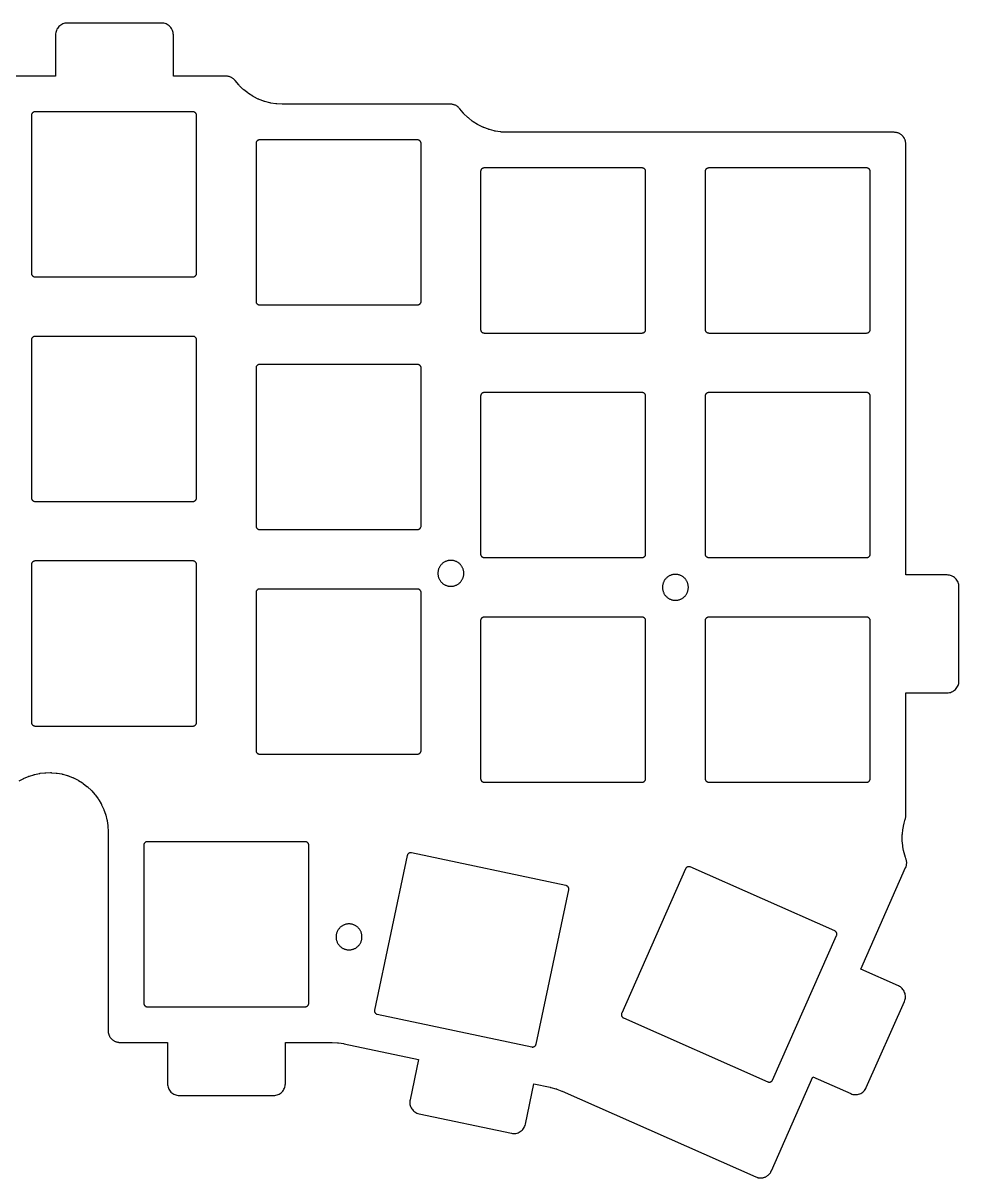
# Model space of a CAD drawing. Header units: millimetres. Extents: x 7 to 150, y -129 to -31.
# Drawn here: x 70.8 to 150.2, y -129.1 to -31.2 of the extents above; entities that cross this region are included whole.
import ezdxf

# ---------------------------------------------------------------- set-up
doc = ezdxf.new("R2010")
doc.units = ezdxf.units.MM
for name, color, linetype in [('OUTLINE', 1, 'Continuous'), ('STANDOFFS', 3, 'Continuous'), ('SWITCHES', 2, 'Continuous')]:
    doc.layers.add(name, color=color, linetype=linetype)

msp = doc.modelspace()

# ---------------------------------------------------------------- linework, layer by layer
at = {"layer": 'OUTLINE'}
msp.add_lwpolyline([(70.513, -95.465), (70.859, -95.278), (70.893, -95.26), (70.902, -95.256), (70.937, -95.24), (71.3, -95.087), (71.336, -95.073), (71.344, -95.069), (71.381, -95.057), (71.757, -94.939), (71.794, -94.929), (71.803, -94.926), (71.84, -94.917), (72.226, -94.836), (72.264, -94.829), (72.273, -94.828), (72.311, -94.823), (72.703, -94.779), (72.741, -94.775), (72.751, -94.775), (72.789, -94.773), (73.183, -94.767), (73.221, -94.768), (73.231, -94.768), (73.269, -94.77), (73.662, -94.802), (73.7, -94.806), (73.71, -94.807), (73.748, -94.813), (74.135, -94.882), (74.173, -94.89), (74.182, -94.892), (74.22, -94.902), (74.599, -95.008), (74.636, -95.019), (74.645, -95.022), (74.681, -95.035), (75.048, -95.177), (75.084, -95.192), (75.093, -95.196), (75.127, -95.212), (75.479, -95.389), (75.513, -95.407), (75.522, -95.412), (75.555, -95.431), (75.888, -95.641), (75.92, -95.662), (75.928, -95.668), (75.959, -95.691), (76.271, -95.931), (76.301, -95.956), (76.308, -95.962), (76.337, -95.987), (76.624, -96.257), (76.651, -96.284), (76.658, -96.291), (76.684, -96.319), (76.944, -96.615), (76.969, -96.645), (76.975, -96.652), (76.998, -96.683), (77.228, -97.002), (77.25, -97.034), (77.255, -97.042), (77.275, -97.075), (77.474, -97.415), (77.493, -97.448), (77.497, -97.457), (77.514, -97.491), (77.679, -97.849), (77.695, -97.884), (77.698, -97.893), (77.712, -97.929), (77.842, -98.301), (77.854, -98.338), (77.856, -98.347), (77.866, -98.384), (77.96, -98.766), (77.968, -98.804), (77.97, -98.813), (77.977, -98.851), (78.033, -99.241), (78.038, -99.279), (78.039, -99.289), (78.041, -99.327), (78.061, -99.742), (78.062, -99.761), (78.062, -99.766), (78.062, -99.785), (78.062, -116.64), (78.063, -116.66), (78.066, -116.728), (78.07, -116.767), (78.079, -116.826), (78.086, -116.864), (78.101, -116.921), (78.112, -116.959), (78.132, -117.014), (78.147, -117.05), (78.172, -117.104), (78.191, -117.138), (78.221, -117.189), (78.243, -117.221), (78.278, -117.269), (78.303, -117.299), (78.342, -117.343), (78.37, -117.37), (78.414, -117.41), (78.444, -117.435), (78.491, -117.47), (78.524, -117.492), (78.574, -117.522), (78.609, -117.54), (78.662, -117.565), (78.698, -117.58), (78.754, -117.6), (78.791, -117.612), (78.848, -117.626), (78.887, -117.634), (78.945, -117.642), (78.984, -117.646), (79.053, -117.65), (79.072, -117.65), (83.1, -117.65), (83.1, -121.15), (83.105, -121.248), (83.119, -121.345), (83.143, -121.44), (83.176, -121.533), (83.218, -121.621), (83.269, -121.706), (83.327, -121.784), (83.393, -121.857), (83.466, -121.923), (83.544, -121.981), (83.629, -122.032), (83.717, -122.074), (83.81, -122.107), (83.905, -122.131), (84.002, -122.145), (84.1, -122.15), (92.1, -122.15), (92.198, -122.145), (92.295, -122.131), (92.39, -122.107), (92.483, -122.074), (92.571, -122.032), (92.656, -121.981), (92.734, -121.923), (92.807, -121.857), (92.873, -121.784), (92.931, -121.706), (92.982, -121.621), (93.024, -121.533), (93.057, -121.44), (93.081, -121.345), (93.095, -121.248), (93.1, -121.15), (93.1, -117.65), (97.014, -117.65), (97.035, -117.65), (97.04, -117.65), (97.061, -117.651), (97.511, -117.675), (97.552, -117.678), (97.562, -117.679), (97.604, -117.684), (98.049, -117.755), (98.069, -117.758), (98.074, -117.759), (98.095, -117.763), (104.398, -119.096), (103.674, -122.52), (103.658, -122.617), (103.652, -122.715), (103.656, -122.813), (103.669, -122.91), (103.692, -123.006), (103.724, -123.099), (103.765, -123.188), (103.814, -123.273), (103.871, -123.352), (103.936, -123.426), (104.008, -123.492), (104.087, -123.552), (104.17, -123.603), (104.258, -123.646), (104.35, -123.68), (104.445, -123.705), (112.272, -125.361), (112.369, -125.376), (112.467, -125.382), (112.565, -125.378), (112.662, -125.365), (112.758, -125.343), (112.851, -125.311), (112.94, -125.27), (113.025, -125.22), (113.104, -125.163), (113.178, -125.098), (113.244, -125.026), (113.304, -124.948), (113.355, -124.864), (113.398, -124.776), (113.432, -124.684), (113.457, -124.589), (114.181, -121.165), (115.561, -121.457), (115.582, -121.461), (115.587, -121.462), (115.607, -121.467), (116.042, -121.583), (116.082, -121.595), (116.092, -121.598), (116.131, -121.612), (116.552, -121.773), (116.571, -121.781), (116.576, -121.783), (116.595, -121.791), (133.001, -129.054), (133.019, -129.061), (133.083, -129.086), (133.12, -129.098), (133.177, -129.114), (133.215, -129.123), (133.273, -129.133), (133.312, -129.137), (133.371, -129.142), (133.41, -129.143), (133.469, -129.141), (133.508, -129.138), (133.567, -129.131), (133.605, -129.124), (133.663, -129.111), (133.701, -129.101), (133.756, -129.082), (133.793, -129.068), (133.847, -129.044), (133.882, -129.027), (133.933, -128.998), (133.966, -128.977), (134.014, -128.943), (134.045, -128.919), (134.09, -128.88), (134.118, -128.853), (134.159, -128.811), (134.184, -128.781), (134.221, -128.734), (134.243, -128.702), (134.275, -128.653), (134.294, -128.618), (134.325, -128.557), (134.333, -128.539), (137.858, -120.577), (141.059, -121.994), (141.15, -122.029), (141.245, -122.055), (141.341, -122.072), (141.439, -122.079), (141.537, -122.077), (141.635, -122.065), (141.731, -122.043), (141.824, -122.012), (141.913, -121.973), (141.999, -121.924), (142.079, -121.868), (142.153, -121.804), (142.221, -121.732), (142.281, -121.655), (142.334, -121.572), (142.378, -121.484), (145.616, -114.169), (145.652, -114.078), (145.678, -113.983), (145.695, -113.886), (145.702, -113.789), (145.699, -113.69), (145.687, -113.593), (145.666, -113.497), (145.635, -113.404), (145.595, -113.314), (145.547, -113.229), (145.49, -113.149), (145.426, -113.075), (145.355, -113.007), (145.277, -112.947), (145.194, -112.894), (145.107, -112.85), (141.906, -111.433), (145.719, -102.821), (145.727, -102.803), (145.751, -102.739), (145.764, -102.701), (145.779, -102.644), (145.788, -102.606), (145.798, -102.548), (145.803, -102.509), (145.807, -102.45), (145.808, -102.411), (145.807, -102.352), (145.804, -102.313), (145.796, -102.254), (145.789, -102.215), (145.776, -102.158), (145.766, -102.12), (145.744, -102.055), (145.738, -102.036), (145.701, -101.941), (145.688, -101.905), (145.685, -101.896), (145.674, -101.86), (145.568, -101.485), (145.558, -101.448), (145.556, -101.439), (145.548, -101.401), (145.479, -101.018), (145.473, -100.98), (145.472, -100.971), (145.467, -100.933), (145.434, -100.544), (145.432, -100.506), (145.432, -100.497), (145.431, -100.459), (145.435, -100.069), (145.437, -100.031), (145.437, -100.021), (145.44, -99.983), (145.481, -99.596), (145.486, -99.558), (145.488, -99.549), (145.495, -99.511), (145.572, -99.129), (145.581, -99.092), (145.583, -99.083), (145.593, -99.046), (145.691, -98.726), (145.696, -98.707), (145.713, -98.64), (145.721, -98.601), (145.73, -98.542), (145.734, -98.503), (145.737, -98.434), (145.738, -98.415), (145.738, -88), (149.238, -88), (149.336, -87.995), (149.433, -87.981), (149.528, -87.957), (149.62, -87.924), (149.709, -87.882), (149.793, -87.831), (149.872, -87.773), (149.945, -87.707), (150.011, -87.634), (150.069, -87.556), (150.119, -87.471), (150.161, -87.383), (150.194, -87.29), (150.218, -87.195), (150.233, -87.098), (150.238, -87), (150.238, -79), (150.233, -78.902), (150.218, -78.805), (150.194, -78.71), (150.161, -78.617), (150.119, -78.529), (150.069, -78.444), (150.011, -78.366), (149.945, -78.293), (149.872, -78.227), (149.793, -78.169), (149.709, -78.118), (149.62, -78.076), (149.528, -78.043), (149.433, -78.019), (149.336, -78.005), (149.238, -78), (145.738, -78), (145.738, -41.46), (145.737, -41.44), (145.734, -41.372), (145.73, -41.333), (145.721, -41.274), (145.714, -41.236), (145.699, -41.179), (145.688, -41.141), (145.668, -41.086), (145.653, -41.05), (145.628, -40.996), (145.609, -40.962), (145.579, -40.911), (145.557, -40.879), (145.522, -40.831), (145.497, -40.801), (145.458, -40.757), (145.43, -40.73), (145.386, -40.69), (145.356, -40.665), (145.309, -40.63), (145.276, -40.608), (145.226, -40.578), (145.191, -40.56), (145.138, -40.535), (145.102, -40.52), (145.046, -40.5), (145.009, -40.488), (144.952, -40.474), (144.913, -40.466), (144.855, -40.458), (144.816, -40.454), (144.747, -40.45), (144.728, -40.45), (111.913, -40.45), (111.893, -40.45), (111.888, -40.45), (111.867, -40.449), (111.422, -40.426), (111.381, -40.423), (111.371, -40.422), (111.33, -40.416), (110.913, -40.351), (110.872, -40.344), (110.862, -40.342), (110.822, -40.332), (110.413, -40.225), (110.374, -40.213), (110.364, -40.21), (110.325, -40.196), (109.93, -40.047), (109.892, -40.032), (109.882, -40.028), (109.845, -40.01), (109.467, -39.821), (109.431, -39.802), (109.422, -39.797), (109.387, -39.776), (109.03, -39.549), (108.996, -39.526), (108.988, -39.52), (108.955, -39.495), (108.624, -39.233), (108.592, -39.206), (108.584, -39.199), (108.554, -39.171), (108.252, -38.876), (108.223, -38.847), (108.216, -38.839), (108.189, -38.808), (107.889, -38.448), (107.853, -38.406), (107.826, -38.376), (107.781, -38.332), (107.75, -38.305), (107.702, -38.267), (107.668, -38.243), (107.616, -38.21), (107.58, -38.189), (107.525, -38.162), (107.487, -38.145), (107.43, -38.123), (107.39, -38.111), (107.331, -38.095), (107.29, -38.087), (107.229, -38.077), (107.188, -38.073), (107.116, -38.069), (107.096, -38.069), (92.863, -38.069), (92.843, -38.068), (92.838, -38.068), (92.817, -38.068), (92.372, -38.045), (92.331, -38.041), (92.321, -38.04), (92.28, -38.035), (91.863, -37.97), (91.822, -37.963), (91.812, -37.961), (91.772, -37.951), (91.363, -37.843), (91.324, -37.832), (91.314, -37.829), (91.275, -37.815), (90.88, -37.666), (90.842, -37.651), (90.832, -37.646), (90.795, -37.629), (90.417, -37.44), (90.381, -37.421), (90.372, -37.416), (90.337, -37.394), (89.98, -37.167), (89.946, -37.144), (89.938, -37.138), (89.905, -37.114), (89.574, -36.851), (89.542, -36.825), (89.534, -36.818), (89.504, -36.79), (89.202, -36.495), (89.173, -36.466), (89.166, -36.458), (89.139, -36.427), (88.839, -36.067), (88.803, -36.024), (88.776, -35.994), (88.731, -35.951), (88.7, -35.924), (88.652, -35.886), (88.618, -35.862), (88.566, -35.828), (88.53, -35.808), (88.475, -35.781), (88.437, -35.764), (88.38, -35.742), (88.34, -35.73), (88.281, -35.714), (88.24, -35.706), (88.179, -35.696), (88.138, -35.692), (88.066, -35.688), (88.046, -35.688), (83.6, -35.688), (83.6, -32.188), (83.595, -32.089), (83.581, -31.992), (83.557, -31.897), (83.524, -31.805), (83.482, -31.716), (83.431, -31.632), (83.373, -31.553), (83.307, -31.48), (83.234, -31.414), (83.156, -31.356), (83.071, -31.306), (82.983, -31.264), (82.89, -31.231), (82.795, -31.207), (82.698, -31.192), (82.6, -31.188), (74.6, -31.188), (74.502, -31.192), (74.405, -31.207), (74.31, -31.231), (74.31, -31.231), (74.217, -31.264), (74.129, -31.306), (74.044, -31.356), (73.966, -31.414), (73.893, -31.48), (73.827, -31.553), (73.769, -31.632), (73.718, -31.716), (73.676, -31.805), (73.643, -31.897), (73.619, -31.992), (73.605, -32.089), (73.6, -32.188), (73.6, -35.688), (69.079, -35.688)], dxfattribs=at)
at = {"layer": 'STANDOFFS'}
for points in [[(108.237, -77.859), (108.236, -77.805), (108.232, -77.752), (108.226, -77.698), (108.216, -77.645), (108.205, -77.592), (108.19, -77.54), (108.173, -77.489), (108.154, -77.438), (108.132, -77.389), (108.108, -77.341), (108.081, -77.294), (108.052, -77.248), (108.021, -77.204), (107.988, -77.162), (107.953, -77.121), (107.915, -77.082), (107.876, -77.044), (107.835, -77.009), (107.793, -76.976), (107.749, -76.945), (107.703, -76.916), (107.656, -76.889), (107.608, -76.865), (107.558, -76.843), (107.508, -76.824), (107.457, -76.807), (107.405, -76.792), (107.352, -76.781), (107.299, -76.771), (107.245, -76.765), (107.191, -76.761), (107.138, -76.759), (107.084, -76.761), (107.03, -76.765), (106.976, -76.771), (106.923, -76.781), (106.87, -76.792), (106.818, -76.807), (106.767, -76.824), (106.717, -76.843), (106.667, -76.865), (106.619, -76.889), (106.572, -76.916), (106.526, -76.945), (106.482, -76.976), (106.44, -77.009), (106.399, -77.044), (106.36, -77.082), (106.322, -77.121), (106.287, -77.162), (106.254, -77.204), (106.223, -77.248), (106.194, -77.294), (106.167, -77.341), (106.143, -77.389), (106.121, -77.438), (106.102, -77.489), (106.085, -77.54), (106.07, -77.592), (106.059, -77.645), (106.049, -77.698), (106.043, -77.752), (106.039, -77.805), (106.038, -77.859), (106.039, -77.913), (106.043, -77.967), (106.049, -78.021), (106.059, -78.074), (106.07, -78.127), (106.085, -78.179), (106.102, -78.23), (106.121, -78.28), (106.143, -78.33), (106.167, -78.378), (106.194, -78.425), (106.223, -78.471), (106.254, -78.515), (106.287, -78.557), (106.322, -78.598), (106.36, -78.637), (106.399, -78.674), (106.44, -78.71), (106.482, -78.743), (106.526, -78.774), (106.572, -78.803), (106.619, -78.829), (106.667, -78.854), (106.717, -78.876), (106.767, -78.895), (106.818, -78.912), (106.87, -78.926), (106.923, -78.938), (106.976, -78.947), (107.03, -78.954), (107.084, -78.958), (107.138, -78.959), (107.191, -78.958), (107.245, -78.954), (107.299, -78.947), (107.352, -78.938), (107.405, -78.926), (107.457, -78.912), (107.508, -78.895), (107.558, -78.876), (107.608, -78.854), (107.656, -78.829), (107.703, -78.803), (107.749, -78.774), (107.793, -78.743), (107.835, -78.71), (107.876, -78.674), (107.915, -78.637), (107.953, -78.598), (107.988, -78.557), (108.021, -78.515), (108.052, -78.471), (108.081, -78.425), (108.108, -78.378), (108.132, -78.33), (108.154, -78.28), (108.173, -78.23), (108.19, -78.179), (108.205, -78.127), (108.216, -78.074), (108.226, -78.021), (108.232, -77.967), (108.236, -77.913), (108.237, -77.859)], [(127.287, -79.05), (127.286, -78.996), (127.282, -78.942), (127.276, -78.889), (127.266, -78.835), (127.255, -78.783), (127.24, -78.731), (127.223, -78.679), (127.204, -78.629), (127.182, -78.58), (127.158, -78.531), (127.131, -78.484), (127.102, -78.439), (127.071, -78.395), (127.038, -78.352), (127.003, -78.311), (126.965, -78.272), (126.926, -78.235), (126.885, -78.2), (126.843, -78.166), (126.799, -78.135), (126.753, -78.106), (126.706, -78.08), (126.658, -78.056), (126.608, -78.034), (126.558, -78.014), (126.507, -77.997), (126.455, -77.983), (126.402, -77.971), (126.349, -77.962), (126.295, -77.955), (126.241, -77.951), (126.188, -77.95), (126.134, -77.951), (126.08, -77.955), (126.026, -77.962), (125.973, -77.971), (125.92, -77.983), (125.868, -77.997), (125.817, -78.014), (125.767, -78.034), (125.717, -78.056), (125.669, -78.08), (125.622, -78.106), (125.576, -78.135), (125.532, -78.166), (125.49, -78.2), (125.449, -78.235), (125.41, -78.272), (125.372, -78.311), (125.337, -78.352), (125.304, -78.395), (125.273, -78.439), (125.244, -78.484), (125.217, -78.531), (125.193, -78.58), (125.171, -78.629), (125.152, -78.679), (125.135, -78.731), (125.12, -78.783), (125.109, -78.835), (125.099, -78.889), (125.093, -78.942), (125.089, -78.996), (125.088, -79.05), (125.089, -79.104), (125.093, -79.158), (125.099, -79.211), (125.109, -79.265), (125.12, -79.317), (125.135, -79.369), (125.152, -79.421), (125.171, -79.471), (125.193, -79.52), (125.217, -79.569), (125.244, -79.616), (125.273, -79.661), (125.304, -79.705), (125.337, -79.748), (125.372, -79.789), (125.41, -79.828), (125.449, -79.865), (125.49, -79.9), (125.532, -79.934), (125.576, -79.965), (125.622, -79.994), (125.669, -80.02), (125.717, -80.044), (125.767, -80.066), (125.817, -80.086), (125.868, -80.103), (125.92, -80.117), (125.973, -80.129), (126.026, -80.138), (126.08, -80.145), (126.134, -80.149), (126.188, -80.15), (126.241, -80.149), (126.295, -80.145), (126.349, -80.138), (126.402, -80.129), (126.455, -80.117), (126.507, -80.103), (126.558, -80.086), (126.608, -80.066), (126.658, -80.044), (126.706, -80.02), (126.753, -79.994), (126.799, -79.965), (126.843, -79.934), (126.885, -79.9), (126.926, -79.865), (126.965, -79.828), (127.003, -79.789), (127.038, -79.748), (127.071, -79.705), (127.102, -79.661), (127.131, -79.616), (127.158, -79.569), (127.182, -79.52), (127.204, -79.471), (127.223, -79.421), (127.24, -79.369), (127.255, -79.317), (127.266, -79.265), (127.276, -79.211), (127.282, -79.158), (127.286, -79.104), (127.287, -79.05)], [(99.6, -108.7), (99.599, -108.646), (99.595, -108.592), (99.588, -108.539), (99.579, -108.485), (99.567, -108.433), (99.553, -108.381), (99.536, -108.329), (99.516, -108.279), (99.494, -108.23), (99.47, -108.181), (99.444, -108.134), (99.415, -108.089), (99.384, -108.045), (99.35, -108.002), (99.315, -107.961), (99.278, -107.922), (99.239, -107.885), (99.198, -107.85), (99.155, -107.816), (99.111, -107.785), (99.066, -107.756), (99.019, -107.73), (98.97, -107.706), (98.921, -107.684), (98.871, -107.664), (98.819, -107.647), (98.767, -107.633), (98.715, -107.621), (98.661, -107.612), (98.608, -107.605), (98.554, -107.601), (98.5, -107.6), (98.446, -107.601), (98.392, -107.605), (98.339, -107.612), (98.285, -107.621), (98.233, -107.633), (98.181, -107.647), (98.129, -107.664), (98.079, -107.684), (98.03, -107.706), (97.981, -107.73), (97.934, -107.756), (97.889, -107.785), (97.845, -107.816), (97.802, -107.85), (97.761, -107.885), (97.722, -107.922), (97.685, -107.961), (97.65, -108.002), (97.616, -108.045), (97.585, -108.089), (97.556, -108.134), (97.53, -108.181), (97.506, -108.23), (97.484, -108.279), (97.464, -108.329), (97.447, -108.381), (97.433, -108.433), (97.421, -108.485), (97.412, -108.539), (97.405, -108.592), (97.401, -108.646), (97.4, -108.7), (97.401, -108.754), (97.405, -108.808), (97.412, -108.861), (97.421, -108.915), (97.433, -108.967), (97.447, -109.019), (97.464, -109.071), (97.484, -109.121), (97.506, -109.17), (97.53, -109.219), (97.556, -109.266), (97.585, -109.311), (97.616, -109.355), (97.65, -109.398), (97.685, -109.439), (97.722, -109.478), (97.761, -109.515), (97.802, -109.55), (97.845, -109.584), (97.889, -109.615), (97.934, -109.644), (97.981, -109.67), (98.03, -109.694), (98.079, -109.716), (98.129, -109.736), (98.181, -109.753), (98.233, -109.767), (98.285, -109.779), (98.339, -109.788), (98.392, -109.795), (98.446, -109.799), (98.5, -109.8), (98.554, -109.799), (98.608, -109.795), (98.661, -109.788), (98.715, -109.779), (98.767, -109.767), (98.819, -109.753), (98.871, -109.736), (98.921, -109.716), (98.97, -109.694), (99.019, -109.67), (99.066, -109.644), (99.111, -109.615), (99.155, -109.584), (99.198, -109.55), (99.239, -109.515), (99.278, -109.478), (99.315, -109.439), (99.35, -109.398), (99.384, -109.355), (99.415, -109.311), (99.444, -109.266), (99.47, -109.219), (99.494, -109.17), (99.516, -109.121), (99.536, -109.071), (99.553, -109.019), (99.567, -108.967), (99.579, -108.915), (99.588, -108.861), (99.595, -108.808), (99.599, -108.754), (99.6, -108.7)]]:
    msp.add_lwpolyline(points, close=True, dxfattribs=at)
at = {"layer": 'SWITCHES'}
for points in [[(85.263, -38.712), (71.862, -38.712), (71.833, -38.714), (71.804, -38.718), (71.775, -38.725), (71.748, -38.735), (71.721, -38.748), (71.696, -38.763), (71.672, -38.781), (71.65, -38.8), (71.631, -38.822), (71.613, -38.846), (71.598, -38.871), (71.585, -38.898), (71.575, -38.925), (71.568, -38.954), (71.564, -38.983), (71.562, -39.012), (71.562, -52.413), (71.564, -52.442), (71.568, -52.471), (71.575, -52.5), (71.585, -52.527), (71.598, -52.554), (71.613, -52.579), (71.631, -52.603), (71.65, -52.625), (71.672, -52.644), (71.696, -52.662), (71.721, -52.677), (71.748, -52.69), (71.775, -52.7), (71.804, -52.707), (71.833, -52.711), (71.862, -52.712), (85.263, -52.712), (85.292, -52.711), (85.321, -52.707), (85.35, -52.7), (85.377, -52.69), (85.404, -52.677), (85.429, -52.662), (85.453, -52.644), (85.475, -52.625), (85.494, -52.603), (85.512, -52.579), (85.527, -52.554), (85.54, -52.527), (85.55, -52.5), (85.557, -52.471), (85.561, -52.442), (85.562, -52.413), (85.562, -39.012), (85.561, -38.983), (85.557, -38.954), (85.55, -38.925), (85.54, -38.898), (85.527, -38.871), (85.512, -38.846), (85.494, -38.822), (85.475, -38.8), (85.453, -38.781), (85.429, -38.763), (85.404, -38.748), (85.377, -38.735), (85.35, -38.725), (85.321, -38.718), (85.292, -38.714), (85.263, -38.712)], [(104.312, -41.094), (90.912, -41.094), (90.883, -41.095), (90.854, -41.1), (90.825, -41.107), (90.798, -41.117), (90.771, -41.129), (90.746, -41.144), (90.722, -41.162), (90.7, -41.182), (90.681, -41.203), (90.663, -41.227), (90.648, -41.252), (90.635, -41.279), (90.625, -41.307), (90.618, -41.335), (90.614, -41.364), (90.612, -41.394), (90.612, -54.794), (90.614, -54.823), (90.618, -54.852), (90.625, -54.881), (90.635, -54.909), (90.648, -54.935), (90.663, -54.96), (90.681, -54.984), (90.7, -55.006), (90.722, -55.026), (90.746, -55.043), (90.771, -55.058), (90.798, -55.071), (90.825, -55.081), (90.854, -55.088), (90.883, -55.092), (90.912, -55.094), (104.312, -55.094), (104.342, -55.092), (104.371, -55.088), (104.4, -55.081), (104.427, -55.071), (104.454, -55.058), (104.479, -55.043), (104.503, -55.026), (104.525, -55.006), (104.544, -54.984), (104.562, -54.96), (104.577, -54.935), (104.59, -54.909), (104.6, -54.881), (104.607, -54.852), (104.611, -54.823), (104.612, -54.794), (104.612, -41.394), (104.611, -41.364), (104.607, -41.335), (104.6, -41.307), (104.59, -41.279), (104.577, -41.252), (104.562, -41.227), (104.544, -41.203), (104.525, -41.182), (104.503, -41.162), (104.479, -41.144), (104.454, -41.129), (104.427, -41.117), (104.4, -41.107), (104.371, -41.1), (104.342, -41.095), (104.312, -41.094)], [(123.362, -43.475), (109.962, -43.475), (109.933, -43.476), (109.904, -43.481), (109.875, -43.488), (109.848, -43.498), (109.821, -43.51), (109.796, -43.526), (109.772, -43.543), (109.75, -43.563), (109.731, -43.585), (109.713, -43.608), (109.698, -43.634), (109.685, -43.66), (109.675, -43.688), (109.668, -43.716), (109.664, -43.746), (109.662, -43.775), (109.662, -57.175), (109.664, -57.204), (109.668, -57.234), (109.675, -57.262), (109.685, -57.29), (109.698, -57.316), (109.713, -57.342), (109.731, -57.365), (109.75, -57.387), (109.772, -57.407), (109.796, -57.424), (109.821, -57.44), (109.848, -57.452), (109.875, -57.462), (109.904, -57.469), (109.933, -57.474), (109.962, -57.475), (123.362, -57.475), (123.392, -57.474), (123.421, -57.469), (123.45, -57.462), (123.477, -57.452), (123.504, -57.44), (123.529, -57.424), (123.553, -57.407), (123.575, -57.387), (123.594, -57.365), (123.612, -57.342), (123.627, -57.316), (123.64, -57.29), (123.65, -57.262), (123.657, -57.234), (123.661, -57.204), (123.662, -57.175), (123.662, -43.775), (123.661, -43.746), (123.657, -43.716), (123.65, -43.688), (123.64, -43.66), (123.627, -43.634), (123.612, -43.608), (123.594, -43.585), (123.575, -43.563), (123.553, -43.543), (123.529, -43.526), (123.504, -43.51), (123.477, -43.498), (123.45, -43.488), (123.421, -43.481), (123.392, -43.476), (123.362, -43.475)], [(142.412, -43.475), (129.013, -43.475), (128.983, -43.476), (128.954, -43.481), (128.925, -43.488), (128.898, -43.498), (128.871, -43.51), (128.846, -43.526), (128.822, -43.543), (128.8, -43.563), (128.781, -43.585), (128.763, -43.608), (128.748, -43.634), (128.735, -43.66), (128.725, -43.688), (128.718, -43.716), (128.714, -43.746), (128.713, -43.775), (128.713, -57.175), (128.714, -57.204), (128.718, -57.234), (128.725, -57.262), (128.735, -57.29), (128.748, -57.316), (128.763, -57.342), (128.781, -57.365), (128.8, -57.387), (128.822, -57.407), (128.846, -57.424), (128.871, -57.44), (128.898, -57.452), (128.925, -57.462), (128.954, -57.469), (128.983, -57.474), (129.013, -57.475), (142.412, -57.475), (142.442, -57.474), (142.471, -57.469), (142.5, -57.462), (142.527, -57.452), (142.554, -57.44), (142.579, -57.424), (142.603, -57.407), (142.625, -57.387), (142.644, -57.365), (142.662, -57.342), (142.677, -57.316), (142.69, -57.29), (142.7, -57.262), (142.707, -57.234), (142.711, -57.204), (142.713, -57.175), (142.713, -43.775), (142.711, -43.746), (142.707, -43.716), (142.7, -43.688), (142.69, -43.66), (142.677, -43.634), (142.662, -43.608), (142.644, -43.585), (142.625, -43.563), (142.603, -43.543), (142.579, -43.526), (142.554, -43.51), (142.527, -43.498), (142.5, -43.488), (142.471, -43.481), (142.442, -43.476), (142.412, -43.475)], [(85.263, -57.763), (71.862, -57.763), (71.833, -57.764), (71.804, -57.768), (71.775, -57.775), (71.748, -57.785), (71.721, -57.798), (71.696, -57.813), (71.672, -57.831), (71.65, -57.85), (71.631, -57.872), (71.613, -57.896), (71.598, -57.921), (71.585, -57.948), (71.575, -57.975), (71.568, -58.004), (71.564, -58.033), (71.562, -58.062), (71.562, -71.463), (71.564, -71.492), (71.568, -71.521), (71.575, -71.55), (71.585, -71.577), (71.598, -71.604), (71.613, -71.629), (71.631, -71.653), (71.65, -71.675), (71.672, -71.694), (71.696, -71.712), (71.721, -71.727), (71.748, -71.74), (71.775, -71.75), (71.804, -71.757), (71.833, -71.761), (71.862, -71.763), (85.263, -71.763), (85.292, -71.761), (85.321, -71.757), (85.35, -71.75), (85.377, -71.74), (85.404, -71.727), (85.429, -71.712), (85.453, -71.694), (85.475, -71.675), (85.494, -71.653), (85.512, -71.629), (85.527, -71.604), (85.54, -71.577), (85.55, -71.55), (85.557, -71.521), (85.561, -71.492), (85.562, -71.463), (85.562, -58.062), (85.561, -58.033), (85.557, -58.004), (85.55, -57.975), (85.54, -57.948), (85.527, -57.921), (85.512, -57.896), (85.494, -57.872), (85.475, -57.85), (85.453, -57.831), (85.429, -57.813), (85.404, -57.798), (85.377, -57.785), (85.35, -57.775), (85.321, -57.768), (85.292, -57.764), (85.263, -57.763)], [(104.312, -60.144), (90.912, -60.144), (90.883, -60.145), (90.854, -60.15), (90.825, -60.157), (90.798, -60.167), (90.771, -60.179), (90.746, -60.194), (90.722, -60.212), (90.7, -60.232), (90.681, -60.253), (90.663, -60.277), (90.648, -60.302), (90.635, -60.329), (90.625, -60.357), (90.618, -60.385), (90.614, -60.414), (90.612, -60.444), (90.612, -73.844), (90.614, -73.873), (90.618, -73.902), (90.625, -73.931), (90.635, -73.959), (90.648, -73.985), (90.663, -74.01), (90.681, -74.034), (90.7, -74.056), (90.722, -74.076), (90.746, -74.093), (90.771, -74.108), (90.798, -74.121), (90.825, -74.131), (90.854, -74.138), (90.883, -74.142), (90.912, -74.144), (104.312, -74.144), (104.342, -74.142), (104.371, -74.138), (104.4, -74.131), (104.427, -74.121), (104.454, -74.108), (104.479, -74.093), (104.503, -74.076), (104.525, -74.056), (104.544, -74.034), (104.562, -74.01), (104.577, -73.985), (104.59, -73.959), (104.6, -73.931), (104.607, -73.902), (104.611, -73.873), (104.612, -73.844), (104.612, -60.444), (104.611, -60.414), (104.607, -60.385), (104.6, -60.357), (104.59, -60.329), (104.577, -60.302), (104.562, -60.277), (104.544, -60.253), (104.525, -60.232), (104.503, -60.212), (104.479, -60.194), (104.454, -60.179), (104.427, -60.167), (104.4, -60.157), (104.371, -60.15), (104.342, -60.145), (104.312, -60.144)], [(123.362, -62.525), (109.962, -62.525), (109.933, -62.526), (109.904, -62.531), (109.875, -62.538), (109.848, -62.548), (109.821, -62.56), (109.796, -62.576), (109.772, -62.593), (109.75, -62.613), (109.731, -62.635), (109.713, -62.658), (109.698, -62.684), (109.685, -62.71), (109.675, -62.738), (109.668, -62.766), (109.664, -62.796), (109.662, -62.825), (109.662, -76.225), (109.664, -76.254), (109.668, -76.284), (109.675, -76.312), (109.685, -76.34), (109.698, -76.366), (109.713, -76.392), (109.731, -76.415), (109.75, -76.437), (109.772, -76.457), (109.796, -76.474), (109.821, -76.49), (109.848, -76.502), (109.875, -76.512), (109.904, -76.519), (109.933, -76.524), (109.962, -76.525), (123.362, -76.525), (123.392, -76.524), (123.421, -76.519), (123.45, -76.512), (123.477, -76.502), (123.504, -76.49), (123.529, -76.474), (123.553, -76.457), (123.575, -76.437), (123.594, -76.415), (123.612, -76.392), (123.627, -76.366), (123.64, -76.34), (123.65, -76.312), (123.657, -76.284), (123.661, -76.254), (123.662, -76.225), (123.662, -62.825), (123.661, -62.796), (123.657, -62.766), (123.65, -62.738), (123.64, -62.71), (123.627, -62.684), (123.612, -62.658), (123.594, -62.635), (123.575, -62.613), (123.553, -62.593), (123.529, -62.576), (123.504, -62.56), (123.477, -62.548), (123.45, -62.538), (123.421, -62.531), (123.392, -62.526), (123.362, -62.525)], [(142.412, -62.525), (129.013, -62.525), (128.983, -62.526), (128.954, -62.531), (128.925, -62.538), (128.898, -62.548), (128.871, -62.56), (128.846, -62.576), (128.822, -62.593), (128.8, -62.613), (128.781, -62.635), (128.763, -62.658), (128.748, -62.684), (128.735, -62.71), (128.725, -62.738), (128.718, -62.766), (128.714, -62.796), (128.713, -62.825), (128.713, -76.225), (128.714, -76.254), (128.718, -76.284), (128.725, -76.312), (128.735, -76.34), (128.748, -76.366), (128.763, -76.392), (128.781, -76.415), (128.8, -76.437), (128.822, -76.457), (128.846, -76.474), (128.871, -76.49), (128.898, -76.502), (128.925, -76.512), (128.954, -76.519), (128.983, -76.524), (129.013, -76.525), (142.412, -76.525), (142.442, -76.524), (142.471, -76.519), (142.5, -76.512), (142.527, -76.502), (142.554, -76.49), (142.579, -76.474), (142.603, -76.457), (142.625, -76.437), (142.644, -76.415), (142.662, -76.392), (142.677, -76.366), (142.69, -76.34), (142.7, -76.312), (142.707, -76.284), (142.711, -76.254), (142.713, -76.225), (142.713, -62.825), (142.711, -62.796), (142.707, -62.766), (142.7, -62.738), (142.69, -62.71), (142.677, -62.684), (142.662, -62.658), (142.644, -62.635), (142.625, -62.613), (142.603, -62.593), (142.579, -62.576), (142.554, -62.56), (142.527, -62.548), (142.5, -62.538), (142.471, -62.531), (142.442, -62.526), (142.412, -62.525)], [(85.263, -76.812), (71.862, -76.812), (71.833, -76.814), (71.804, -76.818), (71.775, -76.825), (71.748, -76.835), (71.721, -76.848), (71.696, -76.863), (71.672, -76.881), (71.65, -76.9), (71.631, -76.922), (71.613, -76.946), (71.598, -76.971), (71.585, -76.998), (71.575, -77.025), (71.568, -77.054), (71.564, -77.083), (71.562, -77.112), (71.562, -90.513), (71.564, -90.542), (71.568, -90.571), (71.575, -90.6), (71.585, -90.627), (71.598, -90.654), (71.613, -90.679), (71.631, -90.703), (71.65, -90.725), (71.672, -90.744), (71.696, -90.762), (71.721, -90.777), (71.748, -90.79), (71.775, -90.8), (71.804, -90.807), (71.833, -90.811), (71.862, -90.812), (85.263, -90.812), (85.292, -90.811), (85.321, -90.807), (85.35, -90.8), (85.377, -90.79), (85.404, -90.777), (85.429, -90.762), (85.453, -90.744), (85.475, -90.725), (85.494, -90.703), (85.512, -90.679), (85.527, -90.654), (85.54, -90.627), (85.55, -90.6), (85.557, -90.571), (85.561, -90.542), (85.562, -90.513), (85.562, -77.112), (85.561, -77.083), (85.557, -77.054), (85.55, -77.025), (85.54, -76.998), (85.527, -76.971), (85.512, -76.946), (85.494, -76.922), (85.475, -76.9), (85.453, -76.881), (85.429, -76.863), (85.404, -76.848), (85.377, -76.835), (85.35, -76.825), (85.321, -76.818), (85.292, -76.814), (85.263, -76.812)], [(104.312, -79.194), (90.912, -79.194), (90.883, -79.195), (90.854, -79.2), (90.825, -79.207), (90.798, -79.217), (90.771, -79.229), (90.746, -79.244), (90.722, -79.262), (90.7, -79.282), (90.681, -79.303), (90.663, -79.327), (90.648, -79.352), (90.635, -79.379), (90.625, -79.407), (90.618, -79.435), (90.614, -79.464), (90.612, -79.494), (90.612, -92.894), (90.614, -92.923), (90.618, -92.952), (90.625, -92.981), (90.635, -93.009), (90.648, -93.035), (90.663, -93.06), (90.681, -93.084), (90.7, -93.106), (90.722, -93.126), (90.746, -93.143), (90.771, -93.158), (90.798, -93.171), (90.825, -93.181), (90.854, -93.188), (90.883, -93.192), (90.912, -93.194), (104.312, -93.194), (104.342, -93.192), (104.371, -93.188), (104.4, -93.181), (104.427, -93.171), (104.454, -93.158), (104.479, -93.143), (104.503, -93.126), (104.525, -93.106), (104.544, -93.084), (104.562, -93.06), (104.577, -93.035), (104.59, -93.009), (104.6, -92.981), (104.607, -92.952), (104.611, -92.923), (104.612, -92.894), (104.612, -79.494), (104.611, -79.464), (104.607, -79.435), (104.6, -79.407), (104.59, -79.379), (104.577, -79.352), (104.562, -79.327), (104.544, -79.303), (104.525, -79.282), (104.503, -79.262), (104.479, -79.244), (104.454, -79.229), (104.427, -79.217), (104.4, -79.207), (104.371, -79.2), (104.342, -79.195), (104.312, -79.194)], [(123.362, -81.575), (109.962, -81.575), (109.933, -81.576), (109.904, -81.581), (109.875, -81.588), (109.848, -81.598), (109.821, -81.61), (109.796, -81.626), (109.772, -81.643), (109.75, -81.663), (109.731, -81.685), (109.713, -81.708), (109.698, -81.734), (109.685, -81.76), (109.675, -81.788), (109.668, -81.816), (109.664, -81.846), (109.662, -81.875), (109.662, -95.275), (109.664, -95.304), (109.668, -95.334), (109.675, -95.362), (109.685, -95.39), (109.698, -95.416), (109.713, -95.442), (109.731, -95.465), (109.75, -95.487), (109.772, -95.507), (109.796, -95.524), (109.821, -95.54), (109.848, -95.552), (109.875, -95.562), (109.904, -95.569), (109.933, -95.574), (109.962, -95.575), (123.362, -95.575), (123.392, -95.574), (123.421, -95.569), (123.45, -95.562), (123.477, -95.552), (123.504, -95.54), (123.529, -95.524), (123.553, -95.507), (123.575, -95.487), (123.594, -95.465), (123.612, -95.442), (123.627, -95.416), (123.64, -95.39), (123.65, -95.362), (123.657, -95.334), (123.661, -95.304), (123.662, -95.275), (123.662, -81.875), (123.661, -81.846), (123.657, -81.816), (123.65, -81.788), (123.64, -81.76), (123.627, -81.734), (123.612, -81.708), (123.594, -81.685), (123.575, -81.663), (123.553, -81.643), (123.529, -81.626), (123.504, -81.61), (123.477, -81.598), (123.45, -81.588), (123.421, -81.581), (123.392, -81.576), (123.362, -81.575)], [(142.412, -81.575), (129.013, -81.575), (128.983, -81.576), (128.954, -81.581), (128.925, -81.588), (128.898, -81.598), (128.871, -81.61), (128.846, -81.626), (128.822, -81.643), (128.8, -81.663), (128.781, -81.685), (128.763, -81.708), (128.748, -81.734), (128.735, -81.76), (128.725, -81.788), (128.718, -81.816), (128.714, -81.846), (128.713, -81.875), (128.713, -95.275), (128.714, -95.304), (128.718, -95.334), (128.725, -95.362), (128.735, -95.39), (128.748, -95.416), (128.763, -95.442), (128.781, -95.465), (128.8, -95.487), (128.822, -95.507), (128.846, -95.524), (128.871, -95.54), (128.898, -95.552), (128.925, -95.562), (128.954, -95.569), (128.983, -95.574), (129.013, -95.575), (142.412, -95.575), (142.442, -95.574), (142.471, -95.569), (142.5, -95.562), (142.527, -95.552), (142.554, -95.54), (142.579, -95.524), (142.603, -95.507), (142.625, -95.487), (142.644, -95.465), (142.662, -95.442), (142.677, -95.416), (142.69, -95.39), (142.7, -95.362), (142.707, -95.334), (142.711, -95.304), (142.713, -95.275), (142.713, -81.875), (142.711, -81.846), (142.707, -81.816), (142.7, -81.788), (142.69, -81.76), (142.677, -81.734), (142.662, -81.708), (142.644, -81.685), (142.625, -81.663), (142.603, -81.643), (142.579, -81.626), (142.554, -81.61), (142.527, -81.598), (142.5, -81.588), (142.471, -81.581), (142.442, -81.576), (142.412, -81.575)], [(94.788, -100.625), (81.388, -100.625), (81.358, -100.626), (81.329, -100.631), (81.3, -100.638), (81.273, -100.648), (81.246, -100.66), (81.221, -100.676), (81.197, -100.693), (81.175, -100.713), (81.156, -100.735), (81.138, -100.758), (81.123, -100.784), (81.11, -100.81), (81.1, -100.838), (81.093, -100.866), (81.089, -100.896), (81.088, -100.925), (81.088, -114.325), (81.089, -114.354), (81.093, -114.384), (81.1, -114.412), (81.11, -114.44), (81.123, -114.466), (81.138, -114.492), (81.156, -114.515), (81.175, -114.537), (81.197, -114.557), (81.221, -114.574), (81.246, -114.59), (81.273, -114.602), (81.3, -114.612), (81.329, -114.619), (81.358, -114.624), (81.388, -114.625), (94.788, -114.625), (94.817, -114.624), (94.846, -114.619), (94.875, -114.612), (94.902, -114.602), (94.929, -114.59), (94.954, -114.574), (94.978, -114.557), (95, -114.537), (95.019, -114.515), (95.037, -114.492), (95.052, -114.466), (95.065, -114.44), (95.075, -114.412), (95.082, -114.384), (95.086, -114.354), (95.088, -114.325), (95.088, -100.925), (95.086, -100.896), (95.082, -100.866), (95.075, -100.838), (95.065, -100.81), (95.052, -100.784), (95.037, -100.758), (95.019, -100.735), (95, -100.713), (94.978, -100.693), (94.954, -100.676), (94.929, -100.66), (94.902, -100.648), (94.875, -100.638), (94.846, -100.631), (94.817, -100.626), (94.788, -100.625)], [(116.905, -104.339), (103.795, -101.567), (103.766, -101.562), (103.737, -101.561), (103.707, -101.562), (103.678, -101.566), (103.65, -101.572), (103.622, -101.582), (103.595, -101.594), (103.569, -101.609), (103.546, -101.626), (103.524, -101.646), (103.504, -101.667), (103.486, -101.691), (103.47, -101.716), (103.457, -101.742), (103.447, -101.77), (103.44, -101.798), (100.667, -114.909), (100.663, -114.938), (100.661, -114.967), (100.662, -114.996), (100.666, -115.026), (100.673, -115.054), (100.682, -115.082), (100.695, -115.109), (100.709, -115.134), (100.727, -115.158), (100.746, -115.18), (100.768, -115.2), (100.791, -115.218), (100.816, -115.233), (100.843, -115.246), (100.87, -115.257), (100.899, -115.264), (114.009, -118.036), (114.038, -118.041), (114.067, -118.043), (114.097, -118.042), (114.126, -118.038), (114.155, -118.031), (114.182, -118.021), (114.209, -118.009), (114.235, -117.994), (114.258, -117.977), (114.28, -117.958), (114.301, -117.936), (114.318, -117.913), (114.334, -117.887), (114.347, -117.861), (114.357, -117.833), (114.364, -117.805), (117.137, -104.695), (117.141, -104.666), (117.143, -104.636), (117.142, -104.607), (117.138, -104.578), (117.131, -104.549), (117.122, -104.521), (117.109, -104.495), (117.095, -104.469), (117.077, -104.445), (117.058, -104.423), (117.036, -104.403), (117.013, -104.385), (116.988, -104.37), (116.961, -104.357), (116.934, -104.347), (116.905, -104.339)], [(127.055, -102.923), (121.631, -115.175), (121.62, -115.203), (121.612, -115.231), (121.607, -115.26), (121.605, -115.29), (121.606, -115.319), (121.61, -115.348), (121.616, -115.377), (121.625, -115.405), (121.637, -115.432), (121.652, -115.457), (121.669, -115.482), (121.688, -115.504), (121.709, -115.524), (121.732, -115.542), (121.757, -115.558), (121.784, -115.571), (134.037, -120.996), (134.064, -121.006), (134.092, -121.014), (134.121, -121.019), (134.151, -121.021), (134.18, -121.021), (134.209, -121.017), (134.238, -121.011), (134.266, -121.001), (134.293, -120.989), (134.319, -120.975), (134.343, -120.958), (134.365, -120.939), (134.385, -120.917), (134.403, -120.894), (134.419, -120.869), (134.432, -120.843), (139.857, -108.59), (139.868, -108.563), (139.875, -108.534), (139.88, -108.505), (139.883, -108.476), (139.882, -108.446), (139.878, -108.417), (139.872, -108.388), (139.862, -108.36), (139.851, -108.334), (139.836, -108.308), (139.819, -108.284), (139.8, -108.262), (139.778, -108.241), (139.755, -108.223), (139.73, -108.207), (139.704, -108.194), (127.451, -102.77), (127.424, -102.759), (127.395, -102.751), (127.366, -102.746), (127.337, -102.744), (127.308, -102.745), (127.278, -102.748), (127.25, -102.755), (127.222, -102.764), (127.195, -102.776), (127.169, -102.791), (127.145, -102.808), (127.123, -102.827), (127.102, -102.848), (127.084, -102.871), (127.069, -102.896), (127.055, -102.923)]]:
    msp.add_lwpolyline(points, close=True, dxfattribs=at)

doc.saveas('drawing.dxf')
